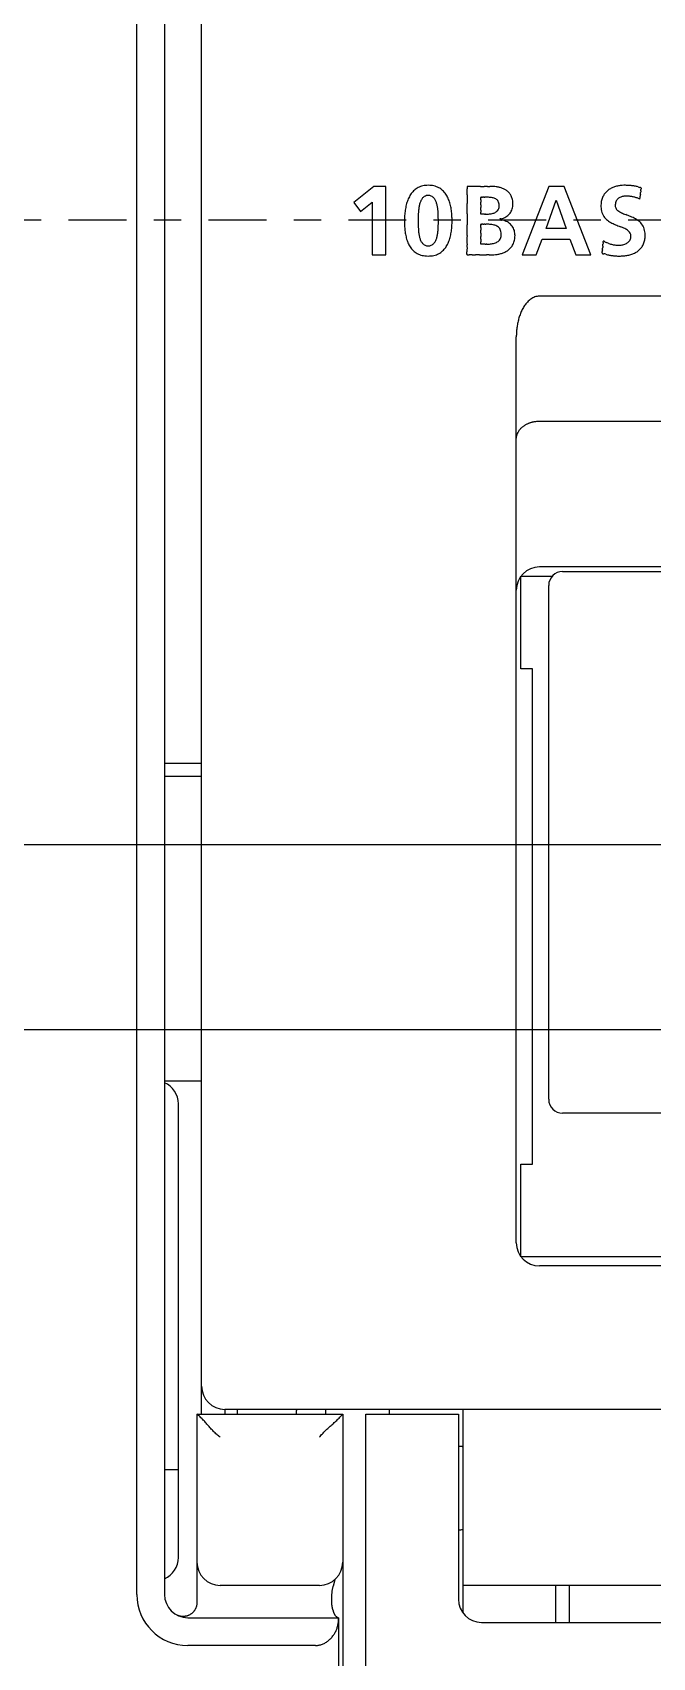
# Model space of a CAD drawing. Header units: millimetres. Extents: x -11 to 5160, y -11 to 2043.
# Drawn here: x 3998.6 to 4000.87, y 1238.9 to 1244.85 of the extents above; entities that cross this region are included whole.
import ezdxf

# ---------------------------------------------------------------- set-up
doc = ezdxf.new("R2010")
doc.units = ezdxf.units.MM
doc.linetypes.add('CENTER', pattern=[2, 1.25, -0.25, 0.25, -0.25])
doc.layers.add('Center Line', color=6, linetype='CENTER')

# ---------------------------------------------------------------- blocks, each defined once
blk = doc.blocks.new('*U151')
for points in [[(435.049, -17.5), (1.389, -17.5), (1.389, 17.5), (435.049, 17.5)], [(435.049, -13.5), (1.389, -13.5), (1.389, 13.5), (435.049, 13.5)]]:
    blk.add_lwpolyline(points)
at = {"layer": 'Center Line'}
blk.add_line((-35.603, 0), (467.82, 0), dxfattribs=at)
blk = doc.blocks.new('FX5U-32MT ES PLC')
at = {"color": 7, "linetype": 'Continuous'}
for p, q in [((30.60001, -29.69999), (30.60001, 29.70001)), ((31.2, 29.7), (31.2, -29.7)), ((32, -25.8), (32, 25.2)), ((35.71979, 0.71858), (35.28812, 0.37166)), ((35.98196, 0.71858), (35.71979, 0.71858)), ((35.98196, -0.75799), (35.98196, 0.71858)), ((37.73517, 0.71858), (37.73517, 0.67054)), ((37.751972, 0.71858), (37.73517, 0.71858)), ((37.941359, 0.71858), (37.751972, 0.71858)), ((39.49975, 0.71858), (38.92407, -0.75799)), ((39.83392, 0.71858), (39.49975, 0.71858)), ((40.41339, -0.75799), (39.83392, 0.71858)), ((35.28812, 0.37166), (35.43626, 0.17908)), ((35.43626, 0.17908), (35.68603, 0.38234)), ((35.68603, 0.38234), (35.68603, -0.75799)), ((38.03145, 0.484108), (38.032789, 0.48603)), ((39.444644, -0.186843), (39.658284, 0.422421)), ((39.662524, 0.422421), (39.876164, -0.186843)), ((41.47034, 0.44779), (41.473705, 0.477473)), ((38.03145, 0.12189), (38.03145, 0.133376)), ((38.097505, 0.12189), (38.03145, 0.12189)), ((38.03145, -0.100167), (38.033083, -0.09791)), ((39.876164, -0.186843), (39.444644, -0.186843)), ((38.03145, -0.52545), (38.03145, -0.511964)), ((38.107886, -0.52545), (38.03145, -0.52545)), ((39.23103, -0.75799), (39.35988, -0.41968)), ((39.35988, -0.41968), (39.95864, -0.41968)), ((39.95864, -0.41968), (40.08542, -0.75799)), ((35.68603, -0.75799), (35.98196, -0.75799)), ((38.085734, -0.75799), (38.158813, -0.75799)), ((38.92407, -0.75799), (39.23103, -0.75799)), ((40.08542, -0.75799), (40.41339, -0.75799)), ((53.90001, -1.65015), (39.3, -1.65015)), ((38.8, -22.1), (38.8, -2.53178)), ((39.3, -4.34986), (53.90001, -4.34986)), ((38.9, -9.7), (38.9, -7.7)), ((38.9, -7.7), (39.5764, -7.7)), ((44.6, -7.5), (39.3, -7.5)), ((39.8, -7.6), (53.2, -7.6)), ((39.5, -19), (39.5, -7.9)), ((39.15, -9.7), (38.9, -9.7)), ((39.15, -20.4), (39.15, -9.7)), ((32, -11.74768), (31.2, -11.74768)), ((32, -12.02645), (31.2, -12.02645)), ((31.2, -18.6), (32, -18.6)), ((31.5, -28.9), (31.5, -19.1)), ((53.2, -19.3), (39.8, -19.3)), ((38.9, -22.4), (38.9, -20.4)), ((38.9, -20.4), (39.15, -20.4)), ((54.1, -22.4), (38.9, -22.4)), ((53.9, -22.6), (39.3, -22.6)), ((31.9, -25.8), (35.05, -25.8)), ((32.49999, -25.69999), (32.5, -25.8)), ((102.45, -25.7), (32.5, -25.7)), ((32.77501, -25.79999), (32.77501, -25.69999)), ((34.67499, -25.69999), (34.675, -25.8)), ((35.05, -25.8), (35.05, -45)), ((35.55, -25.8), (37.55, -25.8)), ((35.55, -44.5), (35.55, -25.8)), ((36.04999, -25.69999), (36.05, -25.8)), ((37.55, -25.8), (37.55, -29.8)), ((37.65, -29.5), (37.65, -25.7)), ((31.2, -27), (31.5, -27)), ((34.847068, -29.508142), (34.88475, -29.37141)), ((34.55, -29.5), (32.4, -29.5)), ((34.81665, -29.89999), (34.81665, -29.71154)), ((147.9, -29.5), (37.65, -29.5)), ((37.65002, -30.08655), (37.65, -29.5)), ((39.65, -29.5), (39.65, -30.3)), ((39.94999, -30.29998), (39.95, -29.5)), ((31.7, -30.2), (34.96243, -30.2)), ((34.96242, -44.5), (34.96242, -30.19999)), ((38.05, -30.3), (147.5, -30.3)), ((34.46242, -30.80002), (31.7, -30.80002))]:
    blk.add_line(p, q, dxfattribs=at)
for points in [[(39.3, -1.65015), (39.275032, -1.651295), (39.250185, -1.654684), (39.225535, -1.660242), (39.201161, -1.667894), (39.178353, -1.677025), (39.156245, -1.687742), (39.134897, -1.699904), (39.114352, -1.713377), (39.094638, -1.728041), (39.075778, -1.743788), (39.057775, -1.76051), (39.0406, -1.778082), (39.024217, -1.796394), (39.008604, -1.815368), (38.993734, -1.834929), (38.979578, -1.855014), (38.966112, -1.875567), (38.953309, -1.89654), (38.941147, -1.917891), (38.929602, -1.939583), (38.919025, -1.960813), (38.908638, -1.983082), (38.898808, -2.005602), (38.889514, -2.028349), (38.880741, -2.051302), (38.872476, -2.074443), (38.864708, -2.097756), (38.857426, -2.121225), (38.85062, -2.144836), (38.84428, -2.168577), (38.838395, -2.192435), (38.832958, -2.216398), (38.82796, -2.240457), (38.823393, -2.264602), (38.81925, -2.288823), (38.815525, -2.313112), (38.812212, -2.33746), (38.809389, -2.361105), (38.806872, -2.385548), (38.804752, -2.41003), (38.803027, -2.434542), (38.801692, -2.459078), (38.800745, -2.483633), (38.800184, -2.5082), (38.80001, -2.53176)], [(38.80001, -4.7423), (38.80056, -4.7236), (38.80128, -4.714111), (38.80231, -4.70465), (38.803657, -4.695022), (38.8053, -4.68544), (38.807273, -4.675703), (38.80954, -4.66603), (38.812188, -4.656236), (38.81514, -4.64653), (38.818451, -4.63671), (38.82207, -4.627), (38.826097, -4.617199), (38.83043, -4.60753), (38.835145, -4.597794), (38.84016, -4.58821), (38.845597, -4.578583), (38.85133, -4.56913), (38.857457, -4.559659), (38.86387, -4.55038), (38.870712, -4.541115), (38.87783, -4.53206), (38.885328, -4.523042), (38.89309, -4.51425), (38.90126, -4.505535), (38.90968, -4.49706), (38.918463, -4.488674), (38.92748, -4.48054), (38.936861, -4.472543), (38.94646, -4.46481), (38.956379, -4.457225), (38.9665, -4.44991), (38.976923, -4.442787), (38.98753, -4.43594), (38.998406, -4.429289), (39.00945, -4.42292), (39.020744, -4.416786), (39.03219, -4.41094), (39.043769, -4.405324), (39.05548, -4.39999), (39.067275, -4.394938), (39.07918, -4.39015), (39.091379, -4.385621), (39.10368, -4.38138), (39.116314, -4.377377), (39.12905, -4.37371), (39.141042, -4.370322), (39.1531, -4.36718), (39.164038, -4.364467), (39.175, -4.36185), (39.18888, -4.359412), (39.20282, -4.35734), (39.223892, -4.354879), (39.24505, -4.35333), (39.272506, -4.351294), (39.3, -4.34986)], [(31.9, -25.8), (31.9, -29.87408), (31.9, -29.874515), (31.9, -29.87495), (31.899995, -29.87539), (31.89999, -29.87583), (31.899985, -29.87627), (31.89998, -29.87671), (31.899975, -29.87715), (31.89997, -29.87759), (31.899965, -29.87803), (31.89996, -29.87847), (31.89995, -29.87891), (31.89994, -29.87935), (31.89993, -29.87979), (31.89992, -29.88023), (31.89991, -29.88067), (31.8999, -29.88111), (31.89989, -29.881555), (31.89988, -29.882), (31.899865, -29.882445), (31.89985, -29.88289), (31.899835, -29.883335), (31.89982, -29.88378), (31.899805, -29.884225), (31.89979, -29.88467), (31.89977, -29.885115), (31.89975, -29.88556), (31.89973, -29.886005), (31.89971, -29.88645), (31.89969, -29.886895), (31.89967, -29.88734), (31.89965, -29.88779), (31.89963, -29.88824), (31.899605, -29.88869), (31.89958, -29.88914), (31.899555, -29.88959), (31.89953, -29.89004), (31.899505, -29.890485), (31.89948, -29.89093), (31.899455, -29.89138), (31.89943, -29.89183), (31.8994, -29.892285), (31.89937, -29.89274), (31.89934, -29.893205), (31.89931, -29.89367), (31.899275, -29.894105), (31.89924, -29.89454), (31.899215, -29.894935), (31.89919, -29.89533), (31.899151, -29.895845), (31.89911, -29.89636), (31.899046, -29.897145), (31.89898, -29.89793), (31.898896, -29.89896), (31.89881, -29.89999)], [(32.39999, -26.29999), (32.381208, -26.285686), (32.362755, -26.270959), (32.344649, -26.255807), (32.326881, -26.24026), (32.309222, -26.224177), (32.292057, -26.207966), (32.275165, -26.191472), (32.258525, -26.174722), (32.242115, -26.157748), (32.225912, -26.140575), (32.209892, -26.123232), (32.19403, -26.105745), (32.178299, -26.088139), (32.162671, -26.070442), (32.147115, -26.052681), (32.131601, -26.034884), (32.116091, -26.017082), (32.10055, -25.999309), (32.084933, -25.981602), (32.069194, -25.964003), (32.053279, -25.946564), (32.037131, -25.92934), (32.020738, -25.912349), (32.004113, -25.895585), (31.987267, -25.879042), (31.970209, -25.862719), (31.952943, -25.846617), (31.935466, -25.830743), (31.917407, -25.814806), (31.9, -25.79999)], [(34.04945, -25.79999), (34.049492, -25.793291), (34.049623, -25.786207), (34.04984, -25.779195), (34.050126, -25.772502), (34.050504, -25.765571), (34.050958, -25.758726), (34.051477, -25.752047), (34.052078, -25.745301), (34.052745, -25.738655), (34.053487, -25.731997), (34.054287, -25.725467), (34.055142, -25.719052), (34.056098, -25.712421), (34.057072, -25.70614), (34.05809, -25.69999)], [(34.55001, -26.29999), (34.564315, -26.281209), (34.579043, -26.262756), (34.594195, -26.24465), (34.609742, -26.226883), (34.625827, -26.209222), (34.642039, -26.192058), (34.658533, -26.175165), (34.675282, -26.158526), (34.692257, -26.142116), (34.70943, -26.125913), (34.726773, -26.109893), (34.74426, -26.09403), (34.761866, -26.078299), (34.779563, -26.062671), (34.797324, -26.047115), (34.815121, -26.0316), (34.832922, -26.016091), (34.850695, -26.000549), (34.868402, -25.984932), (34.886001, -25.969193), (34.90344, -25.953277), (34.920663, -25.937129), (34.937654, -25.920736), (34.954418, -25.904111), (34.97096, -25.887265), (34.987283, -25.870206), (35.003385, -25.852939), (35.019257, -25.835461), (35.035191, -25.817403), (35.05, -25.79999)], [(37.65, -26.50628), (37.64661, -26.50586), (37.644915, -26.505653), (37.64322, -26.50545), (37.64153, -26.505253), (37.63984, -26.50506), (37.63815, -26.504873), (37.63646, -26.50469), (37.63477, -26.504508), (37.63308, -26.50433), (37.631395, -26.504153), (37.62971, -26.50398), (37.628025, -26.503813), (37.62634, -26.50365), (37.624655, -26.503488), (37.62297, -26.50333), (37.62129, -26.503178), (37.61961, -26.50303), (37.61793, -26.502888), (37.61625, -26.50275), (37.61457, -26.502613), (37.61289, -26.50248), (37.611215, -26.502348), (37.60954, -26.50222), (37.607865, -26.502093), (37.60619, -26.50197), (37.60452, -26.501858), (37.60285, -26.50175), (37.60118, -26.501638), (37.59951, -26.50153), (37.597845, -26.501428), (37.59618, -26.50133), (37.594515, -26.501233), (37.59285, -26.50114), (37.59119, -26.501053), (37.58953, -26.50097), (37.587865, -26.500888), (37.5862, -26.50081), (37.584545, -26.500738), (37.58289, -26.50067), (37.58125, -26.500603), (37.57961, -26.50054), (37.577945, -26.500478), (37.57628, -26.50042), (37.574575, -26.500368), (37.57287, -26.50032), (37.571275, -26.500273), (37.56968, -26.50023), (37.56824, -26.500195), (37.5668, -26.50016), (37.56495, -26.500128), (37.5631, -26.5001), (37.560265, -26.500064), (37.55743, -26.50004), (37.553725, -26.500006), (37.55002, -26.49998)], [(34.81665, -29.71154), (34.816825, -29.697795), (34.817376, -29.683197), (34.818277, -29.66885), (34.819452, -29.655153), (34.820967, -29.641065), (34.822747, -29.627195), (34.824754, -29.613595), (34.827006, -29.59997), (34.829446, -29.586546), (34.8321, -29.573057), (34.834873, -29.559866), (34.837758, -29.546871), (34.840871, -29.533481), (34.843947, -29.520711), (34.847068, -29.508142)], [(31.89881, -29.89999), (31.89692, -29.91629), (31.895596, -29.924582), (31.89402, -29.93283), (31.892173, -29.941258), (31.89009, -29.94963), (31.887712, -29.958144), (31.8851, -29.96659), (31.882145, -29.975145), (31.87894, -29.98361), (31.875413, -29.992145), (31.87163, -30.00057), (31.867484, -30.009031), (31.86308, -30.01736), (31.858343, -30.025696), (31.85335, -30.03388), (31.847988, -30.042017), (31.84237, -30.04998), (31.836426, -30.057863), (31.83023, -30.06555), (31.823682, -30.073109), (31.81689, -30.08045), (31.809802, -30.087629), (31.80248, -30.09457), (31.79486, -30.101299), (31.78702, -30.10777), (31.778923, -30.114003), (31.77062, -30.11996), (31.762089, -30.125636), (31.75337, -30.13102), (31.744479, -30.136117), (31.73542, -30.14091), (31.726213, -30.145367), (31.71686, -30.14951), (31.707407, -30.153322), (31.69783, -30.15681), (31.688191, -30.159941), (31.67845, -30.16274), (31.668739, -30.165213), (31.65895, -30.16736), (31.649251, -30.169158), (31.6395, -30.17065), (31.629706, -30.171764), (31.61988, -30.17255), (31.609994, -30.172972), (31.6001, -30.17302), (31.590857, -30.172975), (31.58162, -30.17265), (31.573326, -30.172209), (31.56504, -30.17165), (31.555016, -30.170087), (31.54506, -30.16814), (31.530488, -30.164572), (31.51617, -30.16009), (31.49771, -30.154318), (31.47945, -30.14794)], [(34.9217, -30.18365), (34.916411, -30.179249), (34.911568, -30.174888), (34.906389, -30.169826), (34.901677, -30.164812), (34.897178, -30.159606), (34.892857, -30.154151), (34.889275, -30.149233), (34.885796, -30.144048), (34.88244, -30.138591), (34.879156, -30.132771), (34.875987, -30.126685), (34.872915, -30.120346), (34.869923, -30.113763), (34.866998, -30.106948), (34.864121, -30.099913), (34.861277, -30.09267), (34.85883, -30.086238), (34.85643, -30.07979), (34.85396, -30.073042), (34.851621, -30.066571), (34.84931, -30.060089), (34.847035, -30.053595), (34.844801, -30.047087), (34.842615, -30.040562), (34.840482, -30.03402), (34.838408, -30.027459), (34.836398, -30.020879), (34.834457, -30.014277), (34.83259, -30.007654), (34.830802, -30.00101), (34.829098, -29.994343), (34.827483, -29.987654), (34.825961, -29.980943), (34.824605, -29.974536), (34.823279, -29.967784), (34.822062, -29.961011), (34.820956, -29.95422), (34.819967, -29.94741), (34.819098, -29.940585), (34.81844, -29.934595), (34.817809, -29.927743), (34.817311, -29.92088), (34.816952, -29.914009), (34.816733, -29.907131), (34.81665, -29.89999)], [(34.9217, -30.18365), (34.929245, -30.188954), (34.93621, -30.192728), (34.942475, -30.195484), (34.947919, -30.197734), (34.95242, -30.19999)], [(34.46242, -30.80002), (34.481615, -30.799579), (34.501371, -30.798176), (34.520439, -30.795895), (34.538564, -30.79286), (34.557332, -30.788798), (34.575884, -30.783839), (34.594178, -30.778003), (34.612179, -30.771316), (34.629855, -30.76381), (34.647177, -30.755522), (34.664126, -30.746493), (34.680683, -30.736765), (34.696838, -30.726383), (34.712582, -30.715388), (34.727914, -30.703824), (34.742834, -30.691733), (34.757344, -30.679154), (34.771451, -30.666124), (34.785161, -30.652677), (34.798879, -30.638383), (34.811744, -30.624126), (34.824165, -30.60948), (34.836124, -30.594454), (34.847604, -30.579059), (34.85898, -30.562725), (34.869435, -30.546616), (34.879363, -30.530178), (34.888753, -30.513426), (34.897591, -30.496377), (34.905869, -30.479049), (34.913578, -30.46146), (34.920709, -30.443629), (34.927224, -30.425669), (34.933188, -30.407415), (34.938561, -30.388978), (34.943347, -30.37038), (34.947558, -30.351643), (34.951207, -30.332789), (34.954311, -30.313838), (34.956884, -30.294807), (34.958945, -30.275714), (34.960511, -30.256573), (34.9616, -30.2374), (34.96223, -30.218206), (34.96242, -30.19999)]]:
    blk.add_lwpolyline(points, dxfattribs=at)
for centre, radius, start, end in [((36.86619, 0.33593), 0.404746, 110.116255, 124.582461), ((36.884607, 0.27823), 0.465267, 96.14346, 109.801999), ((36.896917, 0.183929), 0.560348, 83.442273, 96.363052), ((36.909176, 0.255396), 0.487966, 70.116514, 83.914005), ((36.933843, 0.330914), 0.408567, 54.854423, 69.76752), ((37.983037, -1693.111552), 1693.830133, 89.99859, 90.00141), ((38.064925, 440.16908), 439.450502, 269.994757, 270.005243), ((38.139962, -106.921288), 107.639873, 89.981462, 90.018538), ((38.200318, 24.55686), 23.838293, 269.938641, 270.061359), ((38.238163, -3.219835), 3.938434, 89.82083, 90.17917), ((38.248003, -0.384889), 1.103471, 87.323733, 89.871429), ((38.260531, -0.085429), 0.803754, 82.37418, 87.219068), ((38.278008, 0.037276), 0.679816, 76.51867, 82.461814), ((41.08535, 0.218353), 0.518438, 108.053251, 116.946905), ((41.118101, 0.118215), 0.623797, 100.494112, 108.062913), ((41.135952, 0.027055), 0.716683, 93.848341, 100.569998), ((41.147702, -0.179675), 0.923738, 89.344269, 93.714887), ((41.146997, -0.5486), 1.292653, 87.678507, 89.500166), ((41.147051, -0.566614), 1.31065, 85.941792, 87.71279), ((41.154659, -0.458392), 1.20216, 84.034383, 85.938455), ((41.155405, -0.447069), 1.190821, 82.1169, 84.013468), ((41.186622, -0.232785), 0.974282, 79.918264, 82.206983), ((41.018459, -1.113159), 1.870535, 78.38956, 79.567397), ((41.328691, 0.353105), 0.37194, 73.882916, 79.743721), ((41.498386, 0.880383), 0.182483, 248.647276, 260.490074), ((37.275356, 0.106137), 0.879463, 158.631222, 165.816771), ((37.075925, 0.184718), 0.66511, 149.580351, 158.67532), ((36.944659, 0.261941), 0.512814, 138.261921, 149.594714), ((36.879783, 0.318902), 0.426484, 124.7874, 138.169834), ((37.14046, 0.225958), 0.443724, 156.263619, 165.238006), ((36.979734, 0.297704), 0.267717, 142.896911, 156.473453), ((36.905065, 0.354402), 0.173961, 123.627764, 142.954416), ((36.892843, 0.367756), 0.156099, 100.906237, 122.606977), ((36.895935, 0.353459), 0.170723, 78.982621, 101.017379), ((36.898706, 0.362527), 0.161295, 57.958611, 79.333234), ((36.888053, 0.351452), 0.176363, 37.659573, 56.933385), ((36.816704, 0.296241), 0.266579, 23.976777, 37.684619), ((36.660904, 0.225272), 0.437777, 15.060142, 24.177462), ((36.924331, 0.320486), 0.422574, 40.752047, 54.613828), ((36.859507, 0.26594), 0.507288, 28.995353, 40.639581), ((36.721608, 0.18932), 0.665044, 19.843125, 29.010154), ((36.507069, 0.111052), 0.893412, 12.837646, 19.894194), ((393.941348, 0.447362), 356.20619, 179.984883, 180.015117), ((-1193.981408, 0.605942), 1231.71658, 359.996995, 0.003005), ((-62.650945, 0.241208), 100.386178, 359.935977, 0.064023), ((38.062842, 0.474156), 0.032932, 162.410197, 197.589803), ((38.831165, 0.402256), 0.800096, 178.232161, 181.767839), ((37.851406, 0.445571), 0.181005, 354.091524, 5.908476), ((34.79266, 0.349471), 3.238912, 359.502868, 0.497132), ((38.036526, 0.47723), 0.009561, 66.989293, 113.010707), ((38.046562, 0.533992), 0.048373, 262.518078, 277.481922), ((38.060895, 0.277443), 0.208742, 87.794261, 92.205739), ((38.077872, 1.320567), 0.834585, 269.386041, 270.613959), ((38.095841, -2.691825), 3.177867, 89.837273, 90.162727), ((38.113148, 12.30727), 11.821243, 269.959859, 270.040141), ((38.128142, -57.65396), 58.13999, 89.993385, 90.006615), ((38.13917, -33.972445), 34.458475, 89.992824, 90.007176), ((38.14413, -2.371459), 2.857489, 89.792263, 90.012923), ((38.151892, -0.684441), 1.170455, 87.739302, 89.872824), ((38.171418, -0.200902), 0.686523, 84.165137, 87.775704), ((38.196876, 0.044714), 0.439591, 78.735851, 84.211611), ((38.225944, 0.188888), 0.292516, 70.94043, 78.803657), ((38.255689, 0.274387), 0.201992, 60.162589, 70.995632), ((38.28004, 0.317171), 0.152763, 46.229395, 60.101163), ((38.290098, 0.328699), 0.137483, 30.248911, 45.932945), ((38.274293, 0.320629), 0.155205, 14.681947, 29.882966), ((38.2155, 0.305829), 0.21583, 1.75972, 14.52676), ((38.312477, 0.179708), 0.533273, 68.889745, 76.552409), ((38.354204, 0.286985), 0.418168, 59.179478, 68.929412), ((38.394606, 0.354934), 0.339115, 47.126638, 59.159694), ((38.418013, 0.381311), 0.303859, 33.191489, 46.977221), ((38.407893, 0.376141), 0.315161, 18.678841, 32.970839), ((38.327823, 0.351253), 0.39899, 5.587414, 18.382038), ((38.295121, 0.343231), 0.432344, 355.849497, 6.223605), ((41.128794, 0.302111), 0.500085, 164.10959, 175.010868), ((41.032868, 0.327827), 0.400787, 151.584422, 163.890771), ((41.009196, 0.339792), 0.374273, 139.101833, 151.470884), ((41.018556, 0.330559), 0.387394, 127.332046, 138.976053), ((41.048926, 0.290029), 0.438039, 116.948379, 127.275732), ((41.157614, 0.311759), 0.220013, 164.891463, 177.00456), ((41.125764, 0.320536), 0.186976, 152.314489, 164.944042), ((41.109021, 0.328576), 0.168415, 139.154354, 152.090175), ((41.114222, 0.323594), 0.175608, 127.125316, 139.034552), ((41.128623, 0.304219), 0.199749, 116.72821, 127.064607), ((41.14563, 0.270563), 0.237458, 108.056271, 116.740895), ((41.160315, 0.225744), 0.284622, 100.85379, 108.070401), ((41.166535, 0.196469), 0.314544, 94.545566, 100.962437), ((41.172069, 0.106481), 0.404692, 89.502018, 94.31684), ((41.171646, -0.141665), 0.652834, 86.675644, 89.654153), ((41.167316, -0.236585), 0.747846, 84.166798, 86.766179), ((41.167777, -0.229102), 0.740356, 81.519402, 84.143418), ((41.164936, -0.248811), 0.760268, 78.974398, 81.526691), ((41.163255, -0.25738), 0.769, 76.454851, 78.973544), ((41.161547, -0.264554), 0.776374, 73.968044, 76.456338), ((41.16066, -0.267669), 0.779613, 71.499217, 73.968634), ((41.161415, -0.265503), 0.77732, 69.035461, 71.501348), ((41.161861, -0.264235), 0.775976, 66.575756, 69.032723), ((41.473877, 0.667314), 0.033572, 44.350198, 99.672434), ((-142.060033, 21.296843), 184.710798, 353.528249, 353.538057), ((93.148735, -5.329092), 52.000219, 173.512406, 173.5539), ((27.501935, 2.15096), 14.071366, 353.451953, 353.614353), ((45.105921, 0.194897), 3.640982, 173.23184, 173.834466), ((40.610531, 0.740269), 0.887432, 352.471267, 354.595039), ((41.688032, 0.6466), 0.194276, 170.039707, 177.0266), ((41.467452, 0.688874), 0.030491, 343.478917, 3.587389), ((37.981485, -0.018646), 1.597834, 175.977698, 180.186233), ((37.838883, -0.005287), 1.454649, 171.505648, 176.108611), ((37.526366, 0.041605), 1.138634, 165.763345, 171.516474), ((43.004956, -0.01581), 6.325021, 179.483864, 180.072742), ((39.130687, 0.017877), 2.450606, 177.760692, 179.455474), ((38.280177, 0.051726), 1.599423, 175.04487, 177.781846), ((37.764485, 0.097255), 1.081727, 171.013025, 175.088098), ((37.39774, 0.156327), 0.710257, 165.094731, 171.098344), ((36.410614, 0.156122), 0.69744, 9.083717, 15.203224), ((36.049756, 0.096877), 1.063127, 5.01851, 9.166184), ((35.567193, 0.052961), 1.547683, 2.246585, 5.075312), ((34.520144, 0.013049), 2.595491, 0.620726, 2.220915), ((33.616001, -0.005159), 3.499789, 359.69417, 0.758435), ((36.22284, 0.045204), 1.185168, 7.449861, 12.888393), ((35.880952, -0.000466), 1.530092, 3.260338, 7.48566), ((35.532282, -0.021587), 1.8794, 359.931301, 3.298628), ((64.943859, 0.009868), 27.20895, 179.749059, 180.250941), ((50.459031, 0.292477), 12.427614, 179.8668, 180.1332), ((199.978415, 0.186907), 161.946966, 179.992012, 180.007988), ((-7.692071, 0.236535), 45.723529, 359.966104, 0.033896), ((-521.268959, 0.148852), 559.300409, 359.998415, 0.001585), ((38.10681, -291.708601), 291.830491, 89.998173, 90.001827), ((38.124289, 72.196163), 72.074273, 269.993503, 270.006497), ((38.138633, -16.144777), 16.266668, 89.978268, 90.021732), ((38.148098, 3.021148), 2.89926, 269.934874, 270.065126), ((38.15093, 1.005479), 0.883589, 270.030029, 271.640696), ((38.157727, 0.764207), 0.642221, 271.650931, 275.332068), ((38.171106, 0.626136), 0.503505, 275.276228, 279.993923), ((38.193816, 0.498873), 0.374232, 279.951015, 286.185425), ((38.222148, 0.402314), 0.273602, 286.124002, 294.362605), ((38.252282, 0.336165), 0.200913, 294.315893, 305.093789), ((38.277584, 0.299955), 0.15674, 305.136091, 318.588286), ((38.289362, 0.288798), 0.140528, 318.823254, 334.039599), ((38.278345, 0.293261), 0.152389, 334.344157, 349.500767), ((38.222868, 0.302386), 0.208603, 349.81322, 2.767332), ((38.472077, 0.045119), 0.055098, 225.545378, 296.096785), ((38.460771, -0.013892), 0.036206, 66.874126, 138.894534), ((38.468357, 0.121001), 0.101813, 273.735779, 304.822818), ((37.584947, 1.935536), 2.118811, 296.383469, 297.802025), ((38.432424, 0.303008), 0.279705, 300.2181, 310.648001), ((38.398996, 0.347772), 0.335465, 309.999609, 318.51859), ((38.424608, 0.32362), 0.300282, 318.734011, 328.194174), ((38.419595, 0.326775), 0.306204, 328.186787, 337.556774), ((38.410102, 0.330466), 0.316388, 337.595337, 346.914091), ((38.375128, 0.338057), 0.352173, 346.999368, 355.746904), ((41.131722, 0.29523), 0.503643, 174.260019, 188.740715), ((40.999632, 0.27452), 0.36994, 188.679247, 208.553975), ((40.985793, 0.273868), 0.357524, 209.522322, 227.996109), ((41.085408, 0.387903), 0.508929, 228.253458, 241.094801), ((41.093361, 0.310199), 0.156006, 175.199045, 200.426319), ((41.088615, 0.319842), 0.155293, 204.374373, 232.373272), ((41.212408, 0.476107), 0.354643, 231.946341, 246.300611), ((41.686396, 1.502458), 1.485108, 245.471669, 249.456745), ((39.841921, -3.401226), 3.753997, 67.642534, 69.358962), ((40.915502, -0.791645), 0.932209, 60.561516, 67.657001), ((41.12638, -0.420021), 0.504924, 47.64822, 60.675108), ((38.275144, -0.031887), 1.891501, 179.756245, 182.835105), ((38.042656, -0.04773), 1.658519, 182.68571, 186.390012), ((37.600468, -0.097279), 1.213564, 186.38872, 191.552418), ((37.298216, -0.160053), 0.904864, 191.490848, 198.374381), ((43.404317, -0.036778), 6.724389, 179.889759, 180.433318), ((39.155276, -0.068395), 2.475231, 180.445323, 182.09483), ((38.241001, -0.102232), 1.56033, 182.080347, 184.841487), ((37.731256, -0.146238), 1.04869, 184.796328, 188.936635), ((37.373609, -0.203521), 0.686487, 188.850657, 194.974103), ((36.433342, -0.202833), 0.675027, 344.70509, 350.938765), ((36.082025, -0.145291), 1.031022, 350.85566, 355.068484), ((35.60565, -0.102651), 1.509301, 355.010374, 357.865196), ((34.514633, -0.063339), 2.601025, 357.895082, 359.464839), ((33.504755, -0.044688), 3.611045, 359.318581, 0.330792), ((36.253723, -0.090612), 1.154264, 346.744101, 352.283054), ((35.93755, -0.046689), 1.473472, 352.241445, 356.603747), ((35.582695, -0.025059), 1.828986, 356.58589, 0.038174), ((39.462129, -0.438819), 1.729827, 176.699903, 183.300097), ((30.676738, -0.22427), 7.059368, 359.066828, 0.933172), ((38.067081, -0.111851), 0.037498, 161.843587, 198.156413), ((38.940785, -0.19627), 0.909797, 178.17462, 181.82538), ((52.162772, -0.325162), 14.131363, 179.862464, 180.137536), ((37.826764, -0.145413), 0.205852, 353.899414, 6.100586), ((34.348647, -0.258245), 3.682951, 359.486685, 0.513315), ((38.037642, -0.10874), 0.01175, 67.169128, 112.830872), ((38.049885, -0.038958), 0.059451, 262.573848, 277.426152), ((38.06737, -0.354265), 0.256542, 87.810626, 92.189374), ((38.08808, 0.927846), 1.025814, 269.390662, 270.609338), ((38.109999, -4.010141), 3.912246, 89.838755, 90.161245), ((38.131112, 14.805401), 14.903315, 269.961159, 270.038841), ((38.149403, -150.604002), 150.506092, 89.996883, 90.003117), ((38.162855, -16.822776), 16.724867, 89.981964, 90.018036), ((38.168734, -1.74505), 1.64714, 89.592601, 90.021354), ((38.175118, -0.913906), 0.815972, 86.298829, 89.625901), ((38.190959, -0.677792), 0.579328, 81.730067, 86.354844), ((38.216038, -0.507229), 0.406932, 75.381348, 81.770195), ((38.245526, -0.395217), 0.291104, 66.852732, 75.433006), ((38.274987, -0.326452), 0.216293, 55.742627, 66.868092), ((38.296984, -0.293594), 0.176753, 42.212936, 55.640549), ((38.302017, -0.288012), 0.169277, 27.452721, 41.958119), ((38.277746, -0.299626), 0.196171, 13.432596, 27.19493), ((38.207975, -0.315825), 0.267797, 1.664305, 13.335933), ((38.229251, -0.319184), 0.24666, 350.258326, 2.587606), ((38.491913, -0.121426), 0.117148, 57.918979, 87.846758), ((37.995899, -1.259606), 1.357527, 63.275426, 65.718918), ((38.462037, -0.307882), 0.298071, 50.283479, 61.035831), ((38.433176, -0.348334), 0.347648, 41.901259, 50.884771), ((38.459157, -0.323609), 0.3118, 31.81681, 41.708033), ((38.457642, -0.324533), 0.313575, 21.95936, 31.814403), ((38.457995, -0.324415), 0.313203, 11.913378, 21.963542), ((38.413124, -0.332306), 0.35874, 2.580648, 11.667139), ((38.302912, -0.337309), 0.469065, 350.442355, 2.584895), ((41.319701, 0.807643), 0.989629, 240.966389, 247.638896), ((43.159843, 5.277474), 5.823418, 247.626521, 248.735444), ((40.606467, -1.290363), 1.223301, 63.974072, 68.850549), ((40.999273, -0.496911), 0.337988, 49.387559, 64.79195), ((41.105882, -0.37134), 0.17327, 22.530825, 49.119957), ((41.119831, -0.359656), 0.156003, 354.489479, 20.53001), ((41.219893, -0.31492), 0.364259, 29.028581, 47.381477), ((41.201499, -0.318036), 0.381904, 8.556557, 28.098245), ((41.080527, -0.337781), 0.50447, 354.26306, 8.729929), ((37.07007, -0.236501), 0.664252, 198.319836, 207.488626), ((36.925595, -0.311879), 0.501295, 207.467662, 219.331613), ((36.858851, -0.365414), 0.41574, 219.454963, 233.743105), ((36.851232, -0.372505), 0.40552, 234.018537, 249.405049), ((37.125608, -0.270966), 0.429482, 194.830551, 203.98441), ((36.97216, -0.340246), 0.261123, 203.781865, 217.567306), ((36.902387, -0.393974), 0.173061, 217.551902, 236.915302), ((36.892236, -0.404343), 0.158858, 237.941281, 259.382902), ((36.895911, -0.387623), 0.17597, 259.209869, 280.790131), ((36.899258, -0.399274), 0.163902, 280.403279, 301.53166), ((36.890502, -0.391007), 0.175556, 302.556548, 321.850112), ((36.823658, -0.338575), 0.26051, 321.863113, 335.756295), ((36.674748, -0.269951), 0.424468, 335.563611, 344.848184), ((36.925, -0.359863), 0.422267, 304.9858, 318.749197), ((36.86338, -0.307149), 0.503353, 318.862785, 330.493487), ((36.731317, -0.232273), 0.655165, 330.482954, 339.69913), ((36.525891, -0.155485), 0.874473, 339.650269, 346.792339), ((37.791201, -0.719599), 0.066178, 147.851913, 212.148087), ((37.357378, -0.611391), 0.384779, 349.064604, 10.935396), ((222.180317, -0.449113), 184.148869, 179.991752, 180.008248), ((-13.960476, -0.390844), 51.991935, 359.965, 0.035), ((-597.945515, -0.493793), 635.976965, 359.998363, 0.001637), ((38.118654, -291.316535), 290.791086, 89.997878, 90.002122), ((38.13888, 71.292131), 71.817581, 269.992455, 270.007545), ((38.155477, -16.734184), 16.208735, 89.974762, 90.025238), ((38.16643, 2.363482), 2.888935, 269.92437, 270.07563), ((38.169645, 0.356111), 0.881561, 270.038931, 271.818341), ((38.176756, 0.124769), 0.65011, 271.838875, 275.831028), ((38.190547, -0.004879), 0.519732, 275.770569, 280.778528), ((38.214707, -0.130296), 0.39201, 280.737709, 287.25874), ((38.244808, -0.22622), 0.291475, 287.202583, 295.694018), ((38.276433, -0.291658), 0.218795, 295.660904, 306.58098), ((38.30212, -0.326579), 0.175445, 306.641078, 320.000702), ((38.312269, -0.335955), 0.161645, 320.234246, 335.057784), ((38.297235, -0.329848), 0.177854, 335.316525, 349.938601), ((38.338596, -0.247891), 0.499147, 288.898495, 297.976478), ((38.383858, -0.333004), 0.402748, 297.970082, 309.340219), ((38.416176, -0.373471), 0.350965, 309.447604, 322.836653), ((38.418231, -0.376494), 0.347503, 323.029217, 337.457675), ((38.345396, -0.349303), 0.425207, 337.836164, 351.085604), ((40.423792, -0.677717), 0.232147, 350.897757, 357.30037), ((41.708278, -0.779337), 1.056496, 173.122275, 175.075853), ((36.57694, -0.209793), 4.106413, 353.806491, 354.391636), ((49.654405, -1.518398), 9.036372, 173.960593, 174.237534), ((36.05877, -0.070516), 4.636148, 353.844223, 354.353905), ((41.866318, -0.632626), 1.198587, 173.271358, 174.92677), ((40.422876, -0.454047), 0.255969, 351.429946, 356.768182), ((40.712829, -0.467571), 0.034404, 166.688431, 181.509696), ((40.680703, -0.498397), 0.03877, 33.533446, 92.000021), ((40.778235, -0.38005), 0.116826, 236.067347, 254.825777), ((40.296339, -1.672892), 1.263447, 67.33813, 69.071052), ((40.970696, -0.019339), 0.522477, 248.962228, 253.161032), ((41.062812, 0.262152), 0.81861, 252.697446, 255.377963), ((41.023139, 0.116116), 0.66729, 255.508716, 258.794944), ((41.021269, 0.104037), 0.655078, 258.750064, 262.093056), ((41.017514, 0.079838), 0.630593, 262.128516, 265.596045), ((41.012186, -0.001782), 0.548805, 265.496302, 269.47615), ((41.011247, -0.15121), 0.399375, 269.414861, 274.828437), ((41.012941, -0.187977), 0.362599, 275.050755, 281.266506), ((41.013177, -0.18515), 0.365327, 281.143681, 287.45224), ((41.026921, -0.228288), 0.320052, 287.421014, 294.623455), ((41.049717, -0.277381), 0.265926, 294.56561, 303.091107), ((41.078555, -0.321352), 0.213342, 303.050072, 313.412904), ((41.105824, -0.35021), 0.173638, 313.420777, 325.902156), ((41.122947, -0.362168), 0.152755, 326.0159, 340.282941), ((41.118305, -0.361482), 0.157359, 340.617955, 355.20462), ((41.15832, -0.308605), 0.455363, 295.507058, 305.837447), ((41.197329, -0.363262), 0.388214, 305.893173, 317.742809), ((41.213992, -0.379597), 0.364898, 317.881696, 330.612465), ((41.195935, -0.37048), 0.385107, 330.748923, 343.453212), ((41.106296, -0.345839), 0.478055, 343.681943, 354.915216), ((36.879717, -0.287631), 0.495, 249.774441, 263.892517), ((36.894838, -0.191569), 0.592145, 263.42663, 276.344756), ((36.909011, -0.293851), 0.488931, 276.018584, 289.67575), ((36.933322, -0.368829), 0.410152, 290.004522, 304.751567), ((37.751547, -0.72135), 0.037255, 243.922148, 259.573131), ((37.764216, -0.61762), 0.141706, 262.126521, 277.873479), ((37.814295, -1.459503), 0.702183, 87.496854, 92.503146), ((37.882971, 2.229057), 2.987289, 269.270994, 270.729006), ((37.962412, -12.625743), 11.867826, 89.799966, 90.200034), ((38.04479, 46.916262), 47.67427, 269.950793, 270.049207), ((38.187034, -41.734115), 40.976134, 89.96054, 90.03946), ((38.23124, 6.368588), 7.126596, 269.871476, 270.128524), ((38.246126, 0.535959), 1.293949, 270.048743, 271.632163), ((38.256434, 0.092667), 0.850547, 271.78855, 276.432617), ((38.266574, 0.01574), 0.77297, 276.324576, 281.8552), ((38.297195, -0.128597), 0.625421, 281.826353, 288.947162), ((40.688168, -0.723935), 0.036412, 164.886377, 183.31175), ((40.679798, -0.695578), 0.041362, 227.429556, 284.033938), ((40.670449, -0.904692), 0.170094, 68.900353, 83.457798), ((40.863712, -0.272648), 0.491423, 254.414811, 259.076868), ((41.759132, 3.76632), 4.628288, 257.667376, 258.138792), ((41.000625, 0.186034), 0.968564, 258.51824, 260.733037), ((41.004722, 0.203994), 0.98695, 260.666173, 262.876743), ((41.001225, 0.182879), 0.965565, 262.92732, 265.302214), ((41.014222, 0.345313), 1.128517, 265.319979, 267.517708), ((41.025286, 0.595894), 1.379343, 267.509348, 269.498082), ((41.027206, 0.371388), 1.154869, 269.305248, 273.352805), ((41.042949, 0.08026), 0.863319, 273.43981, 279.649249), ((41.069664, -0.072027), 0.70871, 279.583618, 286.821946), ((41.112137, -0.211897), 0.562533, 286.803894, 295.510849), ((39.3, -8), 0.5, 90, 180), ((39.8, -7.9), 0.3, 90, 180), ((31, -19.1), 0.5, 0, 66.421822), ((39.8, -19), 0.3, 180, 270), ((39.3, -22.1), 0.5, 180, 270), ((32.5, -25.2), 0.5, 180, 270), ((37.55, -27.5), 0.8, 270, 277.18076), ((31, -28.9), 0.5, 293.57818, 0), ((32.4, -29), 0.5, 180, 270), ((34.55, -29), 0.5, 270, 0), ((31.7, -29.7), 1.1, 180, 270), ((31.7, -29.7), 0.5, 180, 270), ((38.05, -29.8), 0.5, 180, 270)]:
    blk.add_arc(centre, radius, start, end, dxfattribs=at)
blk = doc.blocks.new('*U224')
for name, p in [('FX5U-32MT ES PLC', (16.848, 110)), ('*U151', (0, 110))]:
    blk.add_blockref(name, p)

msp = doc.modelspace()

# ---------------------------------------------------------------- block references
at = {"xscale": 0.1693510201669083, "yscale": 0.1693510201669083, "zscale": 0.1693510201669083}
msp.add_blockref('*U224', (3990.9468, 1225.5354), dxfattribs=at)

doc.saveas('drawing.dxf')
